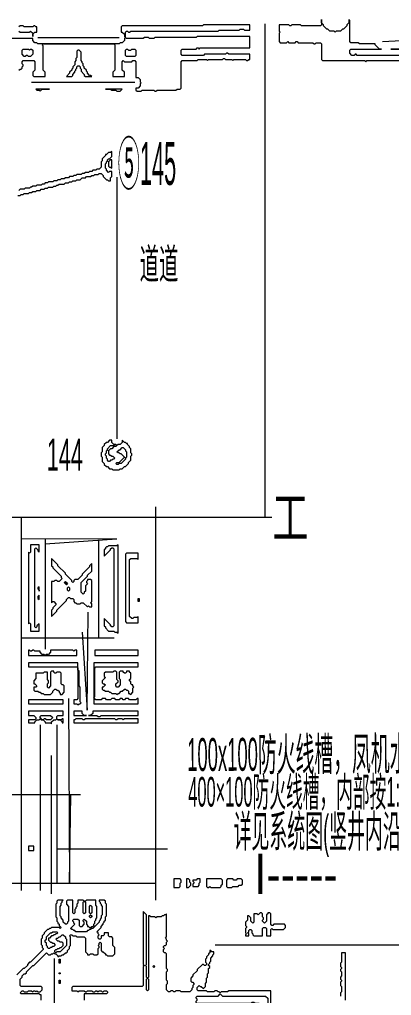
# Model space of a CAD drawing. Header units: millimetres. Extents: x 0 to 419, y 0 to 297.
# Drawn here: x 302.1 to 333, y 146 to 227 of the extents above; entities that cross this region are included whole.
import ezdxf

# ---------------------------------------------------------------- set-up
doc = ezdxf.new("R2010")
doc.units = ezdxf.units.MM
for name, color, linetype, lineweight in [('PAGE_001_OCR_TEXT', 6, 'CONTINUOUS', 0), ('PAGE_001_TRACE_CURVE', 6, 'CONTINUOUS', 0), ('PAGE_001_TRACE_STRAIGHT', 5, 'CONTINUOUS', 0), ('PAGE_001_TRACE_TEXT_SYMBOL', 6, 'CONTINUOUS', 0)]:
    doc.layers.add(name, color=color, linetype=linetype, lineweight=lineweight)
doc.styles.add('wqy-unicode', font='wqy-unicode')

msp = doc.modelspace()

# ---------------------------------------------------------------- linework, layer by layer
at = {"layer": 'PAGE_001_TRACE_CURVE', "color": 6}
for points in [[(306.685, 153.089), (306.685, 152.827), (306.598, 152.739), (306.51, 152.827), (306.51, 153.878), (306.072, 153.878), (305.985, 153.79), (305.985, 153.527), (306.16, 153.352), (306.16, 152.126), (306.072, 152.038), (306.072, 151.951), (305.985, 151.863), (305.897, 151.863), (305.722, 152.038), (305.722, 152.214), (305.547, 152.389), (305.547, 152.476), (305.459, 152.564), (305.459, 153.352), (305.547, 153.44), (305.547, 153.615), (305.634, 153.702), (305.634, 153.79), (305.722, 153.878), (305.284, 153.878), (305.196, 153.79), (305.196, 153.615), (305.109, 153.527), (305.109, 152.476), (305.196, 152.389), (305.196, 152.126), (305.284, 152.038), (305.284, 151.951), (305.372, 151.863), (305.372, 151.776), (305.459, 151.688), (305.372, 151.601), (304.759, 151.601), (304.671, 151.513), (304.583, 151.513), (304.496, 151.425), (304.408, 151.425), (304.146, 151.163), (304.146, 151.075), (303.97, 150.9), (303.97, 150.725), (303.883, 150.637), (303.883, 150.199), (303.97, 150.112), (303.97, 149.937), (304.058, 149.849), (304.058, 149.761), (303.007, 148.71), (302.92, 148.71), (302.744, 148.535), (302.744, 148.448), (302.482, 148.185), (302.394, 148.185), (301.869, 147.659)], [(309.488, 150.9), (309.488, 151.163), (309.137, 151.163), (309.137, 150.987), (309.05, 150.9), (308.875, 150.9), (308.875, 150.725), (308.787, 150.637), (308.699, 150.637), (308.612, 150.725), (308.612, 150.9), (308.699, 150.987), (308.612, 151.075), (308.612, 151.163), (308.524, 151.25), (308.875, 151.601), (308.875, 151.688), (309.05, 151.863), (309.05, 151.951), (309.137, 152.038), (309.137, 152.126), (309.225, 152.214), (309.225, 152.476), (309.312, 152.564), (309.312, 153.527), (309.225, 153.615), (309.225, 153.79), (309.137, 153.878), (308.699, 153.878), (308.699, 153.79), (308.787, 153.702), (308.787, 153.615), (308.875, 153.527), (308.875, 153.44), (308.962, 153.352), (308.962, 152.651), (308.875, 152.564), (308.875, 152.389), (308.787, 152.301), (308.787, 152.214), (308.699, 152.126), (308.699, 152.038), (308.349, 151.688), (308.262, 151.776), (308.262, 151.863), (308.349, 151.951), (308.349, 152.126), (308.437, 152.214), (308.437, 152.301), (308.524, 152.389), (308.524, 153.352), (308.437, 153.44), (308.437, 153.878), (307.649, 153.878), (307.561, 153.79), (307.473, 153.79), (307.386, 153.878), (306.948, 153.878), (306.948, 153.615), (306.86, 153.527), (306.86, 153.352), (306.773, 153.265), (306.773, 153.177), (306.685, 153.089)], [(314.304, 149.411), (314.217, 149.499), (314.129, 149.499), (314.042, 149.586), (314.042, 149.761), (314.129, 149.849), (314.042, 149.937), (314.042, 150.024), (314.129, 150.112), (314.217, 150.112), (314.304, 150.199), (314.304, 150.374), (314.392, 150.462), (314.304, 150.55), (314.304, 150.637), (314.217, 150.725), (314.304, 150.812), (314.304, 152.739), (314.217, 152.651), (314.129, 152.651), (314.042, 152.564), (313.954, 152.564), (313.866, 152.476), (313.516, 152.476), (313.428, 152.389), (313.341, 152.476), (312.991, 152.476), (312.903, 152.564), (312.815, 152.564), (312.815, 147.484), (312.728, 147.397), (312.64, 147.484), (312.64, 148.36), (312.553, 148.448), (312.64, 148.535), (312.64, 152.651), (312.378, 152.914), (312.378, 148.535), (312.465, 148.448), (312.378, 148.36), (312.378, 146.784), (312.29, 146.696), (306.51, 146.696), (306.423, 146.608), (306.423, 146.346), (306.86, 146.346), (306.948, 146.258), (307.036, 146.346), (307.473, 146.346), (307.561, 146.258), (307.649, 146.258), (307.736, 146.346), (308.086, 146.346), (308.174, 146.258), (308.349, 146.258), (308.437, 146.346), (308.524, 146.346), (308.612, 146.258), (308.699, 146.346), (308.875, 146.346), (308.962, 146.258), (309.05, 146.258), (309.137, 146.346), (309.312, 146.346)], [(303.182, 148.448), (303.27, 148.448), (304.321, 149.499), (304.496, 149.323), (304.671, 149.323), (304.759, 149.411), (304.846, 149.411), (304.934, 149.499), (305.021, 149.411), (305.109, 149.411), (305.284, 149.236), (305.284, 149.148), (305.372, 149.236), (305.547, 149.236), (305.634, 149.323), (305.722, 149.323), (305.897, 149.499), (305.985, 149.499), (306.072, 149.586), (306.072, 149.674), (306.247, 149.849), (306.247, 150.024), (306.335, 150.112), (306.335, 150.812), (306.247, 150.9), (306.335, 150.987), (306.423, 150.987), (306.51, 150.9), (306.773, 150.9), (306.86, 150.812), (307.473, 150.812), (307.561, 150.725), (307.561, 149.586), (307.736, 149.411), (307.736, 149.323), (307.911, 149.323), (307.999, 149.411), (308.174, 149.411), (308.262, 149.323), (308.524, 149.323), (308.612, 149.411), (308.612, 149.849), (308.699, 149.937), (308.699, 150.024), (308.612, 150.112), (308.699, 150.199), (308.699, 150.287), (308.787, 150.374), (308.875, 150.287), (308.875, 149.674), (308.962, 149.586), (309.05, 149.586), (309.225, 149.411), (309.225, 149.323), (309.312, 149.323), (309.4, 149.236), (309.838, 149.236), (310.013, 149.411), (310.013, 149.937), (309.838, 150.112), (309.838, 150.725), (309.75, 150.812), (309.575, 150.812), (309.488, 150.9)], [(317.807, 147.835), (317.807, 148.185), (317.895, 148.273), (317.895, 148.36), (317.807, 148.448), (317.807, 148.535), (317.895, 148.623), (317.895, 148.71), (317.982, 148.798), (317.982, 149.061), (318.157, 149.236), (318.157, 149.323), (318.245, 149.411), (318.245, 149.586), (318.07, 149.586), (317.982, 149.674), (317.895, 149.674), (317.895, 149.499), (317.807, 149.411), (317.807, 149.323), (317.632, 149.148), (317.632, 149.061), (317.544, 148.973), (317.544, 148.71), (317.632, 148.623), (317.632, 148.535), (317.544, 148.448), (317.457, 148.448), (317.369, 148.535), (317.282, 148.535), (316.844, 148.097), (316.844, 148.01), (316.494, 147.659), (316.494, 147.572), (316.318, 147.397), (316.318, 147.134), (316.406, 147.046), (316.494, 147.046), (316.581, 146.959), (316.581, 146.871), (316.494, 146.784), (316.494, 146.608), (316.406, 146.521), (316.406, 146.433), (316.231, 146.258), (315.53, 146.258), (315.443, 146.346), (315.092, 146.346), (315.005, 146.258), (314.917, 146.258), (314.83, 146.346), (314.655, 146.346), (314.567, 146.258), (314.479, 146.258), (314.304, 146.433), (314.304, 146.871), (314.392, 146.959), (314.392, 147.134), (314.304, 147.222), (314.304, 147.922), (314.392, 148.01), (314.392, 148.097), (314.304, 148.185), (314.304, 149.411)], [(303.883, 145.558), (303.883, 145.995), (303.795, 145.995), (303.708, 146.083), (302.219, 146.083), (302.131, 146.171), (302.307, 146.346), (302.394, 146.346), (302.482, 146.258), (302.744, 146.258), (302.832, 146.346), (303.095, 146.346), (303.182, 146.258), (303.27, 146.346), (303.357, 146.346), (303.445, 146.258), (303.533, 146.346), (303.62, 146.258), (303.795, 146.258), (303.97, 146.433), (303.97, 146.608), (303.883, 146.696), (302.219, 146.696), (302.131, 146.784), (302.131, 147.309), (302.307, 147.484), (302.307, 147.572), (302.482, 147.747), (302.569, 147.747), (302.657, 147.835), (302.657, 147.922), (303.182, 148.448)], [(322.974, 145.207), (322.974, 146.346), (319.471, 146.346), (319.384, 146.258), (318.858, 146.258), (318.771, 146.171), (318.683, 146.258), (318.595, 146.258), (318.508, 146.346), (318.333, 146.346), (318.245, 146.258), (317.72, 146.258), (317.632, 146.346), (316.931, 146.346), (316.844, 146.433), (316.844, 146.608), (317.019, 146.784), (317.107, 146.696), (317.194, 146.696), (317.369, 146.521), (317.544, 146.696), (317.544, 146.959), (317.632, 147.046), (317.632, 147.397), (317.72, 147.484), (317.72, 147.747), (317.807, 147.835)], [(309.312, 146.346), (309.4, 146.258), (309.4, 146.171), (309.312, 146.083), (307.473, 146.083), (307.473, 145.558)]]:
    msp.add_lwpolyline(points, dxfattribs=at)
for points in [[(307.386, 153.702), (307.473, 153.79), (307.561, 153.702), (307.561, 152.827), (307.473, 152.739), (307.386, 152.827)], [(307.911, 153.352), (307.999, 153.44), (308.086, 153.352), (308.086, 152.827), (307.999, 152.739), (307.911, 152.827)], [(307.911, 152.564), (307.999, 152.651), (308.086, 152.564), (308.086, 152.476), (307.999, 152.389), (307.911, 152.476)], [(305.372, 151.601), (305.459, 151.688), (305.547, 151.601), (305.459, 151.513)], [(306.51, 152.214), (306.598, 152.301), (306.948, 152.301), (307.036, 152.214), (307.036, 151.776), (307.123, 151.688), (307.298, 151.688), (307.473, 151.863), (307.473, 152.038), (307.386, 152.126), (307.386, 152.214), (307.473, 152.301), (307.649, 152.126), (307.649, 151.863), (307.736, 151.776), (307.736, 151.688), (307.824, 151.688), (307.911, 151.601), (307.999, 151.601), (308.086, 151.513), (307.999, 151.425), (307.911, 151.425), (307.824, 151.338), (307.736, 151.338), (307.649, 151.25), (306.773, 151.25), (306.685, 151.338), (306.598, 151.338), (306.51, 151.425), (306.423, 151.425), (306.335, 151.513), (306.685, 151.863), (306.598, 151.951), (306.598, 152.038), (306.51, 152.126)], [(307.999, 151.601), (308.086, 151.688), (308.174, 151.688), (308.262, 151.601), (308.174, 151.513), (308.086, 151.513)], [(308.174, 151.688), (308.262, 151.776), (308.349, 151.688), (308.262, 151.601)], [(304.759, 151.163), (304.846, 151.25), (305.196, 151.25), (305.284, 151.163), (305.196, 151.075), (305.109, 151.075), (305.021, 150.987), (304.934, 150.987), (304.846, 150.9), (304.759, 150.9), (304.583, 150.725), (304.496, 150.725), (304.496, 150.55), (304.671, 150.374), (304.759, 150.374), (304.846, 150.287), (304.934, 150.287), (305.021, 150.199), (305.021, 150.112), (304.934, 150.024), (304.846, 150.024), (304.759, 149.937), (304.671, 149.937), (304.583, 149.849), (304.496, 149.849), (304.408, 149.937), (304.408, 150.024), (304.321, 150.112), (304.321, 150.287), (304.233, 150.374), (304.233, 150.55), (304.321, 150.637), (304.321, 150.812), (304.671, 151.163)], [(305.634, 150.987), (305.722, 150.987), (305.897, 150.812), (305.897, 150.725), (305.985, 150.637), (305.985, 150.112), (305.459, 149.586), (305.196, 149.586), (305.109, 149.499), (305.021, 149.586), (305.021, 149.674), (305.109, 149.761), (305.196, 149.761), (305.284, 149.849), (305.372, 149.849), (305.459, 149.937), (305.547, 149.937), (305.722, 150.112), (305.722, 150.287), (305.634, 150.374), (305.459, 150.374), (305.372, 150.462), (305.284, 150.462), (305.109, 150.637), (305.196, 150.725), (305.284, 150.725), (305.372, 150.812), (305.459, 150.812)], [(313.166, 148.36), (313.253, 148.448), (313.341, 148.36), (313.253, 148.273)], [(312.64, 147.309), (312.728, 147.397), (312.815, 147.309), (312.815, 146.433), (312.728, 146.346), (312.64, 146.433)], [(318.771, 146.083), (318.946, 145.908), (322.536, 145.908), (322.711, 145.733), (322.711, 144.419), (322.536, 144.244), (322.186, 144.244), (322.098, 144.331), (322.098, 145.032), (322.011, 145.12), (322.011, 145.295), (321.66, 145.295), (321.573, 145.382), (321.398, 145.382), (321.31, 145.295), (316.844, 145.295), (316.756, 145.382), (316.756, 145.47), (316.844, 145.558), (316.844, 145.645), (316.756, 145.733), (316.756, 145.82), (316.844, 145.908), (318.595, 145.908)]]:
    msp.add_lwpolyline(points, close=True, dxfattribs=at)
at = {"layer": 'PAGE_001_TRACE_STRAIGHT', "color": 5}
for p, q in [((322.469, 226.656), (322.469, 185.669)), ((303.615, 225.5), (310.369, 225.5)), ((332.257, 225.168), (339.263, 225.605)), ((303.095, 221.796), (311.677, 221.796)), ((310.166, 213.902), (310.166, 192.177)), ((313.385, 186.547), (313.385, 153.88)), ((300.03, 185.669), (323.062, 185.669)), ((302.231, 185.669), (302.231, 154.665)), ((302.231, 183.911), (310.185, 183.864)), ((304.211, 183.899), (304.211, 174.722)), ((304.211, 183.471), (310.185, 183.864)), ((308.656, 183.763), (308.656, 175.647)), ((307.709, 169.642), (307.791, 177.787)), ((307.298, 176.123), (307.709, 169.642)), ((302.231, 175.647), (309.958, 175.647)), ((306.16, 170.605), (306.254, 155.279)), ((303.795, 168.416), (303.795, 154.666)), ((305.196, 168.416), (305.196, 155.279)), ((304.715, 165.876), (304.715, 154.403)), ((287.2, 162.636), (307.167, 162.636)), ((306.231, 155.279), (306.352, 162.636)), ((305.196, 158.124), (314.392, 158.124)), ((282.252, 155.279), (313.385, 155.279)), ((318.338, 150.16), (334.797, 150.16)), ((304.961, 149.028), (304.961, 143.883))]:
    msp.add_line(p, q, dxfattribs=at)
at = {"layer": 'PAGE_001_TRACE_TEXT_SYMBOL', "color": 6}
for points in [[(327.178, 227.007), (327.178, 226.569), (327.09, 226.481), (325.514, 226.481), (325.426, 226.569), (324.726, 226.569), (324.638, 226.481), (324.55, 226.481), (324.463, 226.569), (323.675, 226.569), (323.675, 226.043), (323.762, 225.956), (323.675, 225.868), (323.675, 225.168), (323.762, 225.08), (324.288, 225.08), (324.375, 225.168), (324.463, 225.08), (324.988, 225.08), (325.076, 225.168), (325.163, 225.168), (325.251, 225.08), (326.477, 225.08), (326.565, 224.992), (326.652, 224.992), (326.74, 225.08), (327.09, 225.08), (327.178, 224.992), (327.178, 223.679), (327.265, 223.591), (330.768, 223.591), (330.856, 223.504), (330.943, 223.591), (334.797, 223.591)], [(331.994, 224.554), (331.644, 224.905), (331.644, 224.992), (330.33, 224.992), (330.243, 225.08), (329.63, 225.08), (329.542, 225.168), (329.542, 226.919), (329.455, 227.007), (329.455, 226.744), (329.279, 226.569), (329.279, 226.481), (329.017, 226.218), (328.929, 226.218), (328.754, 226.043), (328.404, 226.043), (328.316, 225.956), (328.229, 226.043), (327.878, 226.043), (327.703, 226.218), (327.616, 226.218), (327.353, 226.481), (327.353, 226.569), (327.178, 226.744), (327.178, 227.007)], [(311.064, 226.043), (311.152, 225.956), (311.239, 225.956), (311.327, 226.043), (318.595, 226.043), (318.683, 226.131), (320.347, 226.131), (320.434, 226.218), (320.697, 226.218), (320.785, 226.131), (321.223, 226.131), (321.223, 226.569), (317.369, 226.569), (317.282, 226.481), (310.626, 226.481), (310.539, 226.394), (310.539, 225.956), (310.626, 225.956), (310.801, 225.781), (310.801, 225.605), (310.889, 225.518), (310.801, 225.43), (310.801, 225.255), (310.626, 225.08), (310.451, 225.08), (310.363, 224.992), (303.62, 224.992), (303.533, 225.08), (303.357, 225.08), (303.182, 225.255), (303.182, 225.43), (300.205, 225.43)], [(302.044, 226.043), (302.131, 225.956), (302.92, 225.956), (303.007, 226.043), (303.182, 225.868), (303.182, 225.605), (303.182, 225.781), (303.357, 225.956), (303.533, 225.956), (303.533, 226.394), (303.445, 226.394), (303.357, 226.481), (303.27, 226.481), (303.182, 226.394), (302.482, 226.394), (302.394, 226.481), (302.131, 226.481), (302.044, 226.394)], [(311.94, 221.314), (311.765, 221.314), (311.765, 221.139), (311.852, 221.051), (312.202, 221.051), (312.29, 221.139), (313.253, 221.139), (313.341, 221.051), (313.428, 221.051), (313.516, 221.139), (315.092, 221.139), (315.18, 221.226), (315.443, 221.226), (315.53, 221.314), (315.53, 223.504), (315.618, 223.591), (316.844, 223.591), (316.931, 223.679), (317.632, 223.679), (317.72, 223.591), (317.807, 223.679), (318.946, 223.679), (319.033, 223.766), (319.121, 223.766), (319.208, 223.679), (319.734, 223.679), (319.821, 223.591), (319.909, 223.679), (320.872, 223.679), (320.96, 223.591), (321.047, 223.591), (321.135, 223.679), (321.223, 223.679), (321.223, 224.117), (319.471, 224.117), (319.384, 224.204), (319.296, 224.204), (319.208, 224.117), (317.457, 224.117), (317.369, 224.029), (315.618, 224.029), (315.53, 224.117), (315.53, 224.467), (315.618, 224.554), (316.756, 224.554), (316.844, 224.642), (316.931, 224.642), (317.019, 224.554), (317.107, 224.642), (321.223, 224.642), (321.223, 225.605), (316.844, 225.605), (316.756, 225.518), (313.341, 225.518), (313.253, 225.43), (312.903, 225.43), (312.815, 225.518), (312.465, 225.518), (312.378, 225.43), (310.976, 225.43), (310.889, 225.518), (310.889, 225.956), (310.976, 226.043), (311.064, 226.043)], [(302.044, 222.803), (302.131, 222.89), (302.219, 222.89), (302.307, 222.978), (302.307, 223.066), (302.394, 223.153), (302.394, 223.241), (302.307, 223.328), (302.307, 223.504), (302.394, 223.591), (303.27, 223.591), (303.357, 223.504), (303.357, 222.803), (303.182, 222.628), (303.182, 222.365), (303.27, 222.277), (304.233, 222.277), (304.233, 222.628), (304.058, 222.803), (304.058, 224.817), (303.97, 224.905), (304.058, 224.992), (309.926, 224.992), (310.013, 224.905), (310.013, 222.803), (309.838, 222.628), (309.838, 222.277), (310.801, 222.277), (310.801, 222.628), (310.626, 222.803), (310.626, 223.504), (310.714, 223.591), (310.801, 223.504), (311.414, 223.504), (311.502, 223.591), (311.677, 223.591), (311.765, 223.504), (311.765, 222.19), (311.94, 222.19), (312.115, 222.015), (312.115, 221.839), (312.202, 221.752), (312.115, 221.664), (312.115, 221.489), (311.94, 221.314)], [(334.446, 224.029), (330.155, 224.029), (330.068, 224.117), (329.98, 224.117), (329.892, 224.029), (329.717, 224.029), (329.542, 224.204), (329.542, 224.467), (329.63, 224.554), (332.169, 224.554), (331.994, 224.554)], [(334.271, 224.554), (332.958, 224.554), (334.008, 224.554)], [(309.75, 216.059), (309.663, 215.972), (309.488, 215.972), (309.312, 215.796), (309.225, 215.796), (309.225, 215.709), (308.962, 215.446), (308.962, 215.271), (308.875, 215.183), (308.875, 214.746), (308.699, 214.57), (308.524, 214.57), (308.437, 214.483), (308.174, 214.483), (308.086, 214.395), (307.911, 214.395), (307.824, 214.308), (307.561, 214.308), (307.473, 214.22), (307.298, 214.22), (307.211, 214.132), (306.86, 214.132), (306.773, 214.045), (306.598, 214.045), (306.51, 213.957), (306.247, 213.957), (306.16, 213.87), (305.897, 213.87), (305.81, 213.782), (305.547, 213.782), (305.459, 213.695), (305.284, 213.695), (305.196, 213.607), (304.934, 213.607), (304.846, 213.519), (304.496, 213.519), (304.408, 213.432), (304.233, 213.432), (304.146, 213.344), (303.97, 213.344), (303.883, 213.257), (303.533, 213.257), (303.445, 213.169), (303.182, 213.169), (303.095, 213.082), (303.007, 213.082), (302.92, 212.994), (302.569, 212.994), (302.482, 212.906), (302.131, 212.906), (302.044, 212.819)], [(302.832, 212.556), (302.92, 212.644), (303.095, 212.644), (303.182, 212.731), (303.445, 212.731), (303.533, 212.819), (303.795, 212.819), (303.883, 212.906), (304.146, 212.906), (304.233, 212.994), (304.408, 212.994), (304.496, 213.082), (304.846, 213.082), (304.934, 213.169), (305.109, 213.169), (305.196, 213.257), (305.284, 213.257), (305.372, 213.344), (305.81, 213.344), (305.897, 213.432), (306.16, 213.432), (306.247, 213.519), (306.423, 213.519), (306.51, 213.607), (306.773, 213.607), (306.86, 213.695), (307.123, 213.695), (307.298, 213.87), (307.561, 213.87), (307.649, 213.957), (307.999, 213.957), (308.086, 214.045), (308.262, 214.045), (308.349, 214.132), (308.612, 214.132), (308.699, 214.22), (308.875, 214.22), (309.05, 214.045), (309.05, 213.957), (309.312, 213.695), (309.4, 213.695), (309.488, 213.607), (309.663, 213.607), (309.663, 213.87), (309.75, 213.957), (309.75, 214.395), (309.575, 214.395), (309.488, 214.308), (309.312, 214.483), (309.312, 214.57), (309.225, 214.658), (309.225, 215.008), (309.312, 215.096), (309.312, 215.183), (309.4, 215.271), (309.488, 215.183), (309.488, 214.833), (309.575, 214.746), (309.663, 214.746), (309.75, 214.658), (309.75, 215.359), (309.663, 215.359), (309.575, 215.446), (309.75, 215.621)], [(309.75, 215.621), (309.75, 216.059)], [(301.956, 212.381), (302.131, 212.381), (302.219, 212.468), (302.394, 212.468), (302.482, 212.556), (302.832, 212.556)], [(304.759, 182.253), (304.759, 181.64), (304.846, 181.553), (304.846, 181.465), (305.547, 180.765), (305.547, 180.677), (305.634, 180.589), (305.372, 180.327), (305.284, 180.327), (305.196, 180.414), (305.021, 180.414), (304.934, 180.327), (304.759, 180.327), (304.759, 178.575), (304.846, 178.663), (304.934, 178.663), (305.109, 178.488), (305.109, 178.4), (304.846, 178.137), (304.846, 178.05), (304.759, 177.962), (304.759, 177.437), (305.196, 177.874), (305.196, 177.962), (305.985, 178.75), (305.985, 178.838), (306.16, 179.013), (306.247, 179.013), (306.335, 178.925), (306.51, 178.925), (306.598, 178.838), (306.598, 178.663), (306.685, 178.575), (306.773, 178.575), (306.86, 178.488), (307.123, 178.488), (307.211, 178.575), (307.386, 178.575), (307.736, 178.225), (307.824, 178.312), (307.911, 178.225), (308.086, 178.225), (308.086, 178.488), (307.999, 178.575), (308.086, 178.663), (308.086, 180.414), (307.999, 180.502), (307.736, 180.502), (307.736, 180.414), (307.649, 180.327), (307.649, 180.239), (307.736, 180.152), (307.561, 179.976), (307.561, 179.538), (307.473, 179.451), (307.473, 179.363), (307.386, 179.276), (307.211, 179.451), (307.211, 180.239), (307.736, 180.765), (307.736, 180.852), (308.086, 181.202), (308.086, 181.816), (307.911, 181.64)], [(307.911, 181.64), (307.911, 181.553), (307.298, 180.94), (307.298, 180.852), (306.948, 180.502), (306.685, 180.502), (306.598, 180.414), (306.598, 180.327), (306.51, 180.239), (306.423, 180.327), (306.423, 180.414), (305.897, 180.94), (305.897, 181.027), (305.284, 181.64), (305.284, 181.728), (304.759, 182.253)], [(309.926, 172.882), (309.838, 172.795), (309.225, 172.795), (309.137, 172.707), (309.137, 172.445), (309.225, 172.357), (308.962, 172.094), (308.962, 171.919), (309.05, 171.831), (309.137, 171.831), (309.225, 171.744), (309.05, 171.569), (308.962, 171.569), (308.962, 171.394), (309.05, 171.306), (309.137, 171.306), (309.225, 171.218), (309.488, 171.218), (309.575, 171.131), (309.663, 171.131), (309.75, 171.043), (310.101, 171.043), (310.188, 170.956), (310.276, 171.043), (310.363, 171.043), (310.539, 171.218), (310.626, 171.218), (310.801, 171.394), (310.889, 171.394), (310.976, 171.306), (311.064, 171.306), (311.152, 171.218), (311.152, 171.043), (311.239, 171.043), (311.327, 170.956), (311.502, 171.131), (311.502, 171.481), (311.589, 171.569), (311.502, 171.656), (311.502, 171.744), (311.414, 171.744), (311.327, 171.831), (311.327, 172.007), (311.239, 172.094), (311.239, 172.182), (311.327, 172.269), (311.327, 172.707), (311.239, 172.795), (311.239, 172.882), (310.976, 172.882), (310.976, 172.795), (310.889, 172.707), (310.801, 172.707), (310.714, 172.795), (310.714, 172.882), (310.451, 172.882), (310.363, 172.795), (310.363, 172.269), (310.451, 172.182), (310.451, 171.744), (310.276, 171.569), (310.188, 171.569), (310.101, 171.656), (310.101, 171.831)], [(310.101, 171.831), (310.276, 172.007), (310.276, 172.094), (310.188, 172.182), (310.188, 172.795), (310.101, 172.882), (309.926, 172.882)], [(329.192, 145.558), (329.192, 149.499), (328.842, 149.499), (328.842, 148.71), (328.754, 148.623), (328.754, 148.36), (328.842, 148.273), (328.842, 148.185), (328.754, 148.097), (328.754, 148.01), (328.842, 147.922), (328.842, 147.572), (328.754, 147.484), (328.754, 147.309), (328.842, 147.222), (328.842, 147.134), (328.754, 147.046), (328.754, 146.784), (328.842, 146.696), (328.842, 146.258), (328.754, 146.171), (328.754, 145.908)]]:
    msp.add_lwpolyline(points, dxfattribs=at)
for points in [[(302.307, 224.467), (302.394, 224.554), (302.832, 224.554), (302.92, 224.467), (303.007, 224.554), (303.095, 224.554), (303.182, 224.467), (303.182, 224.117), (303.007, 223.941), (302.832, 223.941), (302.744, 224.029), (302.657, 224.029), (302.569, 223.941), (302.482, 223.941), (302.307, 224.117)], [(310.889, 224.467), (310.976, 224.554), (311.064, 224.554), (311.152, 224.467), (311.327, 224.467), (311.414, 224.554), (311.677, 224.554), (311.765, 224.467), (311.765, 224.029), (311.677, 223.941), (310.976, 223.941), (310.889, 224.029)], [(306.948, 224.467), (306.86, 224.379), (306.86, 223.854), (306.773, 223.766), (306.773, 223.591), (306.685, 223.504), (306.685, 223.241), (306.51, 223.066), (306.51, 222.978), (306.423, 222.89), (306.423, 222.803), (306.247, 222.628), (306.247, 222.54), (305.985, 222.277), (306.423, 222.277), (306.51, 222.365), (306.51, 222.453), (306.685, 222.628), (306.685, 222.715), (306.773, 222.803), (306.773, 222.89), (306.86, 222.978), (306.86, 223.066), (306.948, 223.153), (307.036, 223.153), (307.123, 223.066), (307.123, 222.978), (307.211, 222.89), (307.211, 222.715), (307.473, 222.453), (307.473, 222.365), (307.561, 222.277), (308.086, 222.277), (307.999, 222.365), (307.911, 222.365), (307.736, 222.54), (307.736, 222.628), (307.649, 222.715), (307.649, 222.803), (307.473, 222.978), (307.473, 223.066), (307.386, 223.153), (307.386, 223.328), (307.298, 223.416), (307.298, 223.504), (307.211, 223.591), (307.211, 224.292), (307.036, 224.467)], [(303.445, 221.226), (303.533, 221.139), (303.708, 221.139), (303.795, 221.051), (303.97, 221.226), (304.583, 221.226)], [(309.225, 221.226), (309.663, 221.226), (309.75, 221.139), (310.101, 221.139), (310.188, 221.051), (310.451, 221.051), (310.626, 221.226)], [(309.4, 215.359), (309.488, 215.446), (309.575, 215.446), (309.663, 215.359), (309.488, 215.183), (309.4, 215.271)], [(309.575, 192.062), (309.4, 191.887), (309.312, 191.887), (309.137, 191.712), (309.137, 191.624), (308.962, 191.449), (308.962, 191.099), (308.875, 191.011), (308.875, 190.749), (308.962, 190.661), (308.962, 190.311), (309.137, 190.136), (309.137, 190.048), (309.312, 189.873), (309.4, 189.873), (309.575, 189.698), (309.75, 189.698), (309.838, 189.61), (310.363, 189.61), (310.451, 189.698), (310.626, 189.698), (310.801, 189.873), (310.889, 189.873), (311.152, 190.136), (311.152, 190.223), (311.327, 190.398), (311.327, 190.749), (311.414, 190.836), (311.414, 190.924), (311.327, 191.011), (311.327, 191.362), (311.239, 191.449), (311.239, 191.537), (311.064, 191.712), (311.064, 191.8), (310.976, 191.8), (310.889, 191.887), (310.801, 191.887), (310.626, 192.062), (310.626, 191.887), (310.451, 191.712), (310.276, 191.712), (310.188, 191.624), (310.101, 191.712), (309.926, 191.712), (309.75, 191.887), (309.75, 192.062)], [(309.663, 191.624), (309.838, 191.624), (309.926, 191.537), (309.75, 191.362), (309.663, 191.362), (309.488, 191.187), (309.4, 191.274), (309.4, 191.362)], [(309.926, 191.624), (310.013, 191.712), (310.101, 191.712), (310.188, 191.624), (310.101, 191.537), (310.013, 191.537)], [(310.626, 191.449), (310.714, 191.449), (310.889, 191.274), (310.889, 191.187), (310.976, 191.099), (310.976, 190.661), (310.889, 190.574), (310.539, 190.924), (310.451, 190.924), (310.363, 191.011), (310.276, 191.011), (310.188, 191.099), (310.363, 191.274), (310.451, 191.274)], [(309.312, 191.187), (309.4, 191.274), (309.488, 191.187), (309.488, 190.924), (309.575, 190.836), (309.663, 190.836), (309.75, 190.749), (309.838, 190.749), (310.013, 190.574), (309.926, 190.486), (309.838, 190.486), (309.75, 190.398), (309.663, 190.398), (309.575, 190.311), (309.488, 190.311), (309.4, 190.398), (309.4, 190.486), (309.312, 190.574), (309.312, 190.749), (309.225, 190.836), (309.225, 190.924), (309.312, 191.011)], [(310.801, 190.661), (310.889, 190.574), (310.889, 190.486), (310.539, 190.136), (310.451, 190.136), (310.363, 190.223)], [(310.101, 190.136), (310.188, 190.223), (310.276, 190.223), (310.363, 190.136), (310.276, 190.048), (310.188, 190.048)], [(303.007, 183.392), (303.007, 182.779), (302.92, 182.691), (302.832, 182.779), (302.832, 176.824), (302.92, 176.911), (303.007, 176.824), (303.007, 176.21), (303.708, 176.21), (303.708, 176.824), (303.533, 176.648), (303.533, 176.561), (303.445, 176.473), (303.357, 176.561), (303.357, 183.042), (303.445, 183.129), (303.62, 182.954), (303.62, 182.867), (303.708, 182.779), (303.708, 183.392)], [(310.276, 183.392), (310.188, 183.304), (309.488, 183.304), (309.4, 183.217), (309.312, 183.217), (309.225, 183.129), (309.225, 183.042), (309.137, 182.954), (309.137, 182.429), (309.663, 182.954), (309.663, 183.042), (309.75, 183.129), (309.838, 183.129), (309.926, 183.042), (309.926, 176.648), (309.838, 176.561), (309.75, 176.561), (309.663, 176.648), (309.663, 176.736), (309.137, 177.261), (309.137, 176.648), (309.225, 176.561), (309.225, 176.473), (309.488, 176.21), (309.926, 176.21), (310.013, 176.123), (310.188, 176.123), (310.276, 176.035)], [(310.976, 182.691), (310.889, 182.604), (310.889, 176.999), (310.976, 176.911), (311.94, 176.911), (311.94, 177.437), (311.852, 177.349), (311.589, 177.349), (311.502, 177.261), (311.414, 177.261), (311.239, 177.437), (311.239, 182.166), (311.327, 182.253), (311.852, 182.253), (311.94, 182.166), (311.94, 182.691)], [(305.81, 180.239), (305.897, 180.327), (305.985, 180.239), (305.897, 180.152)], [(305.897, 180.152), (305.985, 180.239), (306.072, 180.152), (305.985, 180.064)], [(303.708, 179.889), (303.62, 179.801), (303.62, 179.714), (303.708, 179.626), (303.708, 179.538)], [(303.708, 179.188), (303.62, 179.101), (303.62, 178.925), (303.708, 178.838)], [(306.072, 179.801), (306.16, 179.889), (306.247, 179.801), (306.247, 179.626), (306.16, 179.538), (306.072, 179.626)], [(311.94, 178.925), (312.027, 178.925), (312.027, 178.663), (311.94, 178.663)], [(302.832, 174.634), (302.832, 174.196), (306.86, 174.196), (306.86, 174.634), (306.685, 174.634), (306.598, 174.546), (306.51, 174.634), (304.671, 174.634), (304.671, 174.459), (304.496, 174.284), (304.321, 174.284), (304.233, 174.196), (304.146, 174.284), (303.97, 174.284), (303.795, 174.459), (303.795, 174.546), (303.357, 174.546), (303.27, 174.634), (303.182, 174.634), (303.095, 174.546), (303.007, 174.546), (302.92, 174.634)], [(308.349, 174.634), (308.349, 174.196), (311.94, 174.196), (311.94, 174.634)], [(302.832, 173.583), (302.832, 173.233), (306.86, 173.233), (306.948, 173.145), (306.948, 170.605), (306.86, 170.518), (306.598, 170.518), (306.598, 170.167), (306.86, 170.167), (306.948, 170.08), (307.036, 170.167), (307.123, 170.167), (307.211, 170.255), (307.123, 170.343), (307.123, 171.569), (307.036, 171.656), (307.036, 172.882), (306.948, 172.97), (306.948, 173.583)], [(308.262, 173.583), (308.262, 170.167), (311.94, 170.167), (311.94, 170.605), (311.852, 170.605), (311.765, 170.518), (311.239, 170.518), (311.152, 170.605), (310.889, 170.605), (310.801, 170.518), (310.714, 170.518), (310.626, 170.605), (310.451, 170.605), (310.363, 170.518), (310.101, 170.518), (310.013, 170.605), (309.75, 170.605), (309.663, 170.518), (309.312, 170.518), (309.225, 170.605), (308.962, 170.605), (308.875, 170.518), (308.437, 170.518), (308.262, 170.693), (308.349, 170.781), (308.349, 173.145), (308.437, 173.233), (311.94, 173.233), (311.94, 173.583)], [(304.759, 172.882), (304.671, 172.795), (304.671, 171.656), (304.496, 171.481), (304.408, 171.569), (304.408, 171.831), (304.496, 171.919), (304.496, 172.094), (304.408, 172.182), (304.408, 172.795), (304.146, 172.795), (304.058, 172.707), (303.445, 172.707), (303.445, 172.269), (303.27, 172.094), (303.27, 171.831), (303.357, 171.831), (303.533, 171.656), (303.445, 171.569), (303.27, 171.569), (303.27, 171.306), (303.357, 171.218), (303.62, 171.218), (303.708, 171.131), (303.795, 171.131), (303.883, 171.043), (304.058, 171.043), (304.146, 170.956), (304.671, 170.956), (304.846, 171.131), (304.846, 171.218), (305.021, 171.394), (305.109, 171.394), (305.196, 171.306), (305.284, 171.306), (305.372, 171.218), (305.372, 171.131), (305.459, 171.043), (305.459, 170.956), (305.634, 170.956), (305.81, 171.131), (305.81, 171.656), (305.722, 171.744), (305.634, 171.744), (305.547, 171.831), (305.547, 172.707), (305.459, 172.795), (305.196, 172.795), (305.109, 172.707), (305.021, 172.707), (304.934, 172.795), (304.934, 172.882)], [(302.832, 170.518), (302.832, 170.167), (305.722, 170.167), (305.722, 170.518)], [(302.832, 169.554), (302.832, 169.204), (303.27, 169.204), (303.445, 169.029), (303.445, 168.941), (303.357, 168.854), (302.832, 168.854), (302.832, 168.591), (303.357, 168.591), (303.357, 168.679), (303.533, 168.854), (303.708, 168.854), (303.795, 168.941), (303.883, 168.854), (304.058, 168.854), (304.233, 168.679), (304.233, 168.591), (304.671, 168.591), (304.759, 168.503), (304.759, 168.679), (304.934, 168.854), (305.109, 168.854), (305.196, 168.941), (305.284, 168.854), (305.459, 168.854), (305.634, 168.679), (305.634, 168.591), (305.722, 168.591), (305.722, 168.941), (305.634, 168.941), (305.547, 168.854), (305.284, 168.854), (305.196, 168.941), (305.196, 169.116), (305.284, 169.204), (305.722, 169.204), (305.722, 169.554)], [(306.598, 169.554), (306.598, 169.204), (307.649, 169.204), (307.473, 169.204), (307.298, 169.379), (307.298, 169.554)], [(308.174, 169.554), (308.174, 169.379), (307.999, 169.204), (307.824, 169.204), (308.524, 169.204), (308.612, 169.116), (308.787, 169.116), (308.875, 169.204), (311.94, 169.204), (311.94, 169.554)], [(303.795, 169.116), (303.883, 169.204), (304.671, 169.204), (304.846, 169.029), (304.671, 168.854), (304.321, 168.854), (304.233, 168.941), (304.146, 168.941), (304.058, 168.854), (303.97, 168.854), (303.795, 169.029)], [(306.773, 168.941), (306.685, 168.854), (306.598, 168.854), (306.598, 168.591), (311.94, 168.591), (311.94, 168.941), (310.801, 168.941), (310.714, 168.854), (310.626, 168.941), (310.276, 168.941), (310.188, 168.854), (310.101, 168.854), (310.013, 168.941), (307.561, 168.941), (307.473, 168.854), (307.386, 168.854), (307.298, 168.941)], [(302.832, 158.344), (302.832, 157.994), (303.27, 157.994), (303.27, 158.344)], [(314.917, 155.629), (314.917, 154.929), (315.355, 154.929), (315.443, 155.016), (315.443, 155.279), (315.53, 155.366), (315.53, 155.542), (315.443, 155.629)], [(315.968, 155.629), (315.968, 154.929), (316.143, 154.929), (316.318, 155.104), (316.318, 155.279), (316.231, 155.366), (316.231, 155.542), (316.143, 155.629)], [(316.844, 155.629), (316.756, 155.542), (316.494, 155.542), (316.494, 155.454), (316.581, 155.366), (316.581, 155.279), (316.494, 155.191), (316.494, 155.016), (316.931, 155.016), (317.019, 155.104), (317.019, 155.279), (317.107, 155.366), (317.107, 155.629)], [(317.632, 155.629), (317.632, 155.016), (317.72, 154.929), (317.807, 154.929), (317.895, 155.016), (317.982, 154.929), (318.771, 154.929), (318.858, 155.016), (318.858, 155.104), (318.946, 155.191), (318.946, 155.542), (318.858, 155.629)], [(319.384, 155.629), (319.296, 155.542), (319.296, 155.016), (319.384, 154.929), (319.734, 154.929), (319.821, 155.016), (320.259, 155.016), (320.347, 155.104), (320.522, 155.104), (320.61, 155.191), (320.61, 155.542), (320.522, 155.629), (320.172, 155.629), (320.084, 155.542), (319.909, 155.542), (319.821, 155.629)], [(322.098, 152.827), (321.923, 152.651), (321.836, 152.739), (321.573, 152.739), (321.573, 152.038), (321.485, 151.951), (321.31, 152.126), (321.31, 152.389), (321.135, 152.564), (321.047, 152.564), (321.047, 152.214), (320.872, 152.038), (320.872, 151.776), (320.96, 151.688), (320.96, 151.601), (320.872, 151.513), (320.872, 151.163), (320.96, 151.075), (320.872, 150.987), (320.872, 150.9), (321.135, 150.9), (321.135, 151.075), (321.047, 151.163), (321.135, 151.25), (321.135, 151.338), (321.223, 151.425), (321.31, 151.425), (321.398, 151.338), (321.398, 151.163), (321.485, 151.075), (321.485, 150.987), (321.573, 150.9), (322.273, 150.9), (322.273, 151.513), (322.361, 151.601), (322.536, 151.601), (322.624, 151.513), (322.624, 150.9), (322.974, 150.9), (322.974, 151.425), (323.062, 151.513), (323.149, 151.425), (324.025, 151.425), (324.2, 151.601), (324.2, 151.776), (324.113, 151.863), (323.237, 151.863), (323.149, 151.776), (323.062, 151.776), (322.974, 151.863), (322.974, 152.739), (322.887, 152.827), (322.711, 152.827), (322.711, 152.739), (322.624, 152.651), (322.624, 152.126), (322.449, 151.951), (322.273, 152.126), (322.273, 152.214), (322.361, 152.301), (322.361, 152.389), (322.273, 152.476), (322.273, 152.739), (322.186, 152.827)], [(305.372, 148.973), (305.459, 148.973), (305.459, 148.623), (305.372, 148.623)], [(305.372, 147.835), (305.459, 147.835), (305.459, 147.747), (305.372, 147.747)], [(305.372, 147.222), (305.459, 147.222), (305.459, 146.959), (305.372, 146.959)]]:
    msp.add_lwpolyline(points, close=True, dxfattribs=at)

# ---------------------------------------------------------------- texts
at = {"layer": 'PAGE_001_OCR_TEXT', "color": 6, "style": 'wqy-unicode'}
for s, height, width, p in [('⑤145', 3.5522, 0.380758, (310.245, 213.27)), ('道道', 2.5276, 0.46753, (312.066, 205.445)), ('144', 2.6642, 0.503617, (304.359, 189.533)), ('工', 3.484, 0.629846, (323.097, 183.917)), ('400×100防火线槽，内部按1:2月金属隔板分隔', 2.45924, 0.414245, (316.115, 161.641)), ('详见系统图(竖井内沿墙明效）', 2.66418, 0.410329, (319.87, 158.267)), ('I-----', 3.3473, 0.794966, (321.615, 154.375))]:
    msp.add_text(s, height=height, dxfattribs=dict(at, width=width)).set_placement(p)
at = {"layer": 'PAGE_001_OCR_TEXT', "color": 6, "style": 'wqy-unicode', "width": 0.419459}
msp.add_text('100x100防火线槽，凤机水泵等应急控制', height=2.73249, rotation=0.31141, dxfattribs=at).set_placement((316.028, 164.588))

doc.saveas('drawing.dxf')
